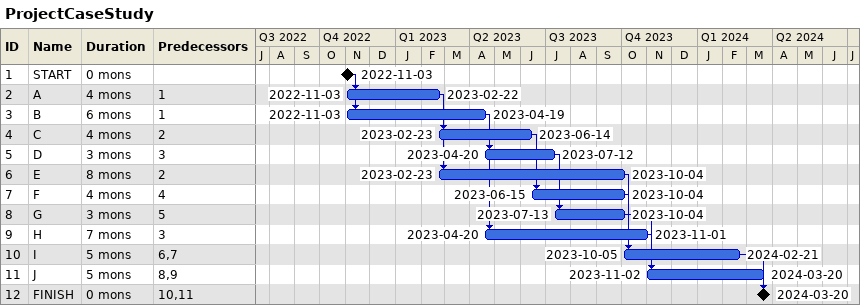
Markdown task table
ProjectCaseStudy

| ID | Task | Duration | Start | Finish | Predecessors |
|---|---|---|---|---|---|
| 1 | START | 0mo | 2022-11-03 | 2022-11-03 |  |
| 2 | A | 4mo | 2022-11-03 | 2023-02-22 | 1 |
| 3 | B | 6mo | 2022-11-03 | 2023-04-19 | 1 |
| 4 | C | 4mo | 2023-02-23 | 2023-06-14 | 2 |
| 5 | D | 3mo | 2023-04-20 | 2023-07-12 | 3 |
| 6 | E | 8mo | 2023-02-23 | 2023-10-04 | 2 |
| 7 | F | 4mo | 2023-06-15 | 2023-10-04 | 4 |
| 8 | G | 3mo | 2023-07-13 | 2023-10-04 | 5 |
| 9 | H | 7mo | 2023-04-20 | 2023-11-01 | 3 |
| 10 | I | 5mo | 2023-10-05 | 2024-02-21 | 6, 7 |
| 11 | J | 5mo | 2023-11-02 | 2024-03-20 | 8, 9 |
| 12 | FINISH | 0mo | 2024-03-20 | 2024-03-20 | 10, 11 |
